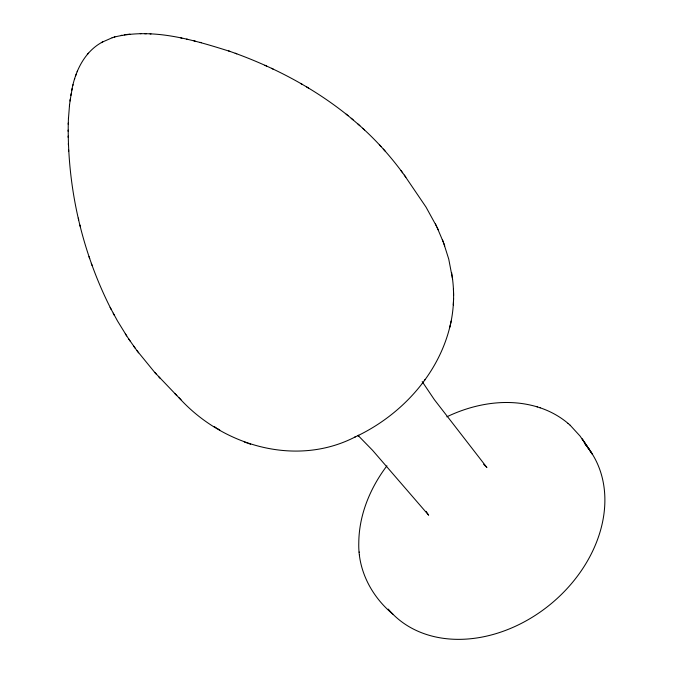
<?xml version="1.0" encoding="UTF-8"?>
<svg xmlns="http://www.w3.org/2000/svg" width="673" height="673" viewBox="0 0 673 673"><rect width="100%" height="100%" fill="white"/><g stroke="black" fill="none" stroke-linecap="round" stroke-linejoin="round"><path stroke-width="1.01" d="M450.548 323.965C454.014 308.394 454.485 292.183 452.189 276.401M111.264 309.53C81.988 252.198 67.224 187.397 68.267 123.058M68.453 118.599L69.538 104.895M68.225 124.253L68.495 117.481M453.299 304.962L453.434 301.941M453.451 301.605L453.585 298.534M70.017 101.034L72.162 88.55M69.42 105.922L70.286 99.099M70.842 95.482L71.161 93.648M71.792 90.283C75.124 71.38 84.445 51.897 101.884 42.332M357.725 435.742C402.319 414.147 439.292 373.481 450.414 324.521M449.808 327.297L451.171 321.122M72.877 85.437L73.054 84.63M75.561 76.125L75.797 75.41M74.484 79.431L74.745 78.648M76.049 74.686L76.335 73.954M77.176 71.75L77.437 71.086M386.933 465.817C370.226 487.891 358.978 514.904 358.785 542.85C357.918 570.485 371.79 596.715 392.847 614.121M422.291 383.299L423.006 382.348M424.377 380.514L425.143 379.479M87.313 54.496L87.768 53.975M88.07 53.621L88.474 53.159M102.279 42.105L112.643 37.57M101.337 42.643L102.902 41.76M446.83 416.823C474.633 403.447 507.425 397.869 537.399 406.921M179.077 397.819C222.384 445.82 296.246 467.626 355.563 436.76M354.402 437.315L358.802 435.229M114.326 37.057C153.023 27.568 193.294 39.884 230.132 51.459M112.105 37.738L114.923 36.864M121.241 35.358L121.964 35.24M124.295 34.845L125.085 34.71M130.007 34.13L125.817 34.609M140.253 33.65L141.094 33.658M144.56 33.7L146.361 33.759M150.054 33.919L151.013 33.97M180.743 37.932L181.92 38.176M186.614 39.143L187.86 39.404M200.083 42.34L201.42 42.677M193.917 40.792L195.187 41.112M539.78 407.678C550.194 411.127 560.003 416.503 568.349 423.645M536.995 406.786L540.2 407.813M235.197 53.26C275.72 68.015 314.392 88.55 348.034 115.663M228.627 50.929L236.77 53.815M244.291 441.959L247.008 442.943M247.925 443.263L250.617 444.23M264.918 65.281L266.626 66.072M271.455 68.301L273.213 69.126M300.562 83.393L302.404 84.478M306.678 86.977L308.562 88.087M214.031 426.455L216.42 427.935M217.421 428.541L219.793 430.022M483.643 464.252L486.899 467.499L434.379 399.686L422.198 381.591M351.213 118.28L359.836 125.683M346.166 114.141L353.115 119.828M570.149 425.227L580.05 436.045L590.616 451.474M568.02 423.351L570.485 425.521M362.68 128.265C377.469 141.717 390.794 156.742 402.647 172.835M357.994 124.025L364.547 129.948M358.684 436.02L358.07 435.456L372.564 450.304L428.651 515.198L426.11 511.371M137.056 350.742L154.723 372.388L176.848 395.573M174.921 393.646L181.012 399.754M154.723 372.388L156.523 374.365M158.399 376.417L160.199 378.403M379.362 144.72L381.095 146.638M383.332 149.095L385.082 151.021M128.694 338.914L135.096 348.059M404.28 175.081L426.009 207.074L436.617 226.406M133.557 345.981L138.613 352.837M401.058 170.681L405.878 177.243M110.136 307.401L117.489 320.945L126.717 335.928M125.313 333.816L130.108 341.043M113.19 313.164L114.334 315.334M437.021 227.281L443.356 242.221M435.406 223.899L438.224 229.779M443.734 243.256L448.748 259.139L452.609 279.295M442.354 239.521L444.735 245.939M89.004 256.615L89.702 258.625M91.309 263.311L92.024 265.381M78.295 218.077L78.733 219.903M79.961 225.085L80.415 226.978M451.633 272.582L452.063 275.518M359.18 551.978L359.231 552.398M359.508 554.973L359.55 555.402M68.318 143.593L68.385 144.931M68.612 149.936L68.68 151.349M453.434 288.927L453.518 291.956M453.535 292.528L453.61 295.506M68.116 130.074L68.124 131.311M68.15 136.072L68.158 137.376M585.073 444.281A128.358 99.629 -39.3 0 1 551.751 603.21A128.358 99.629 -39.3 0 1 388.271 609.099M592.307 454.065L582.254 439.057L592.307 454.065"/></g></svg>
